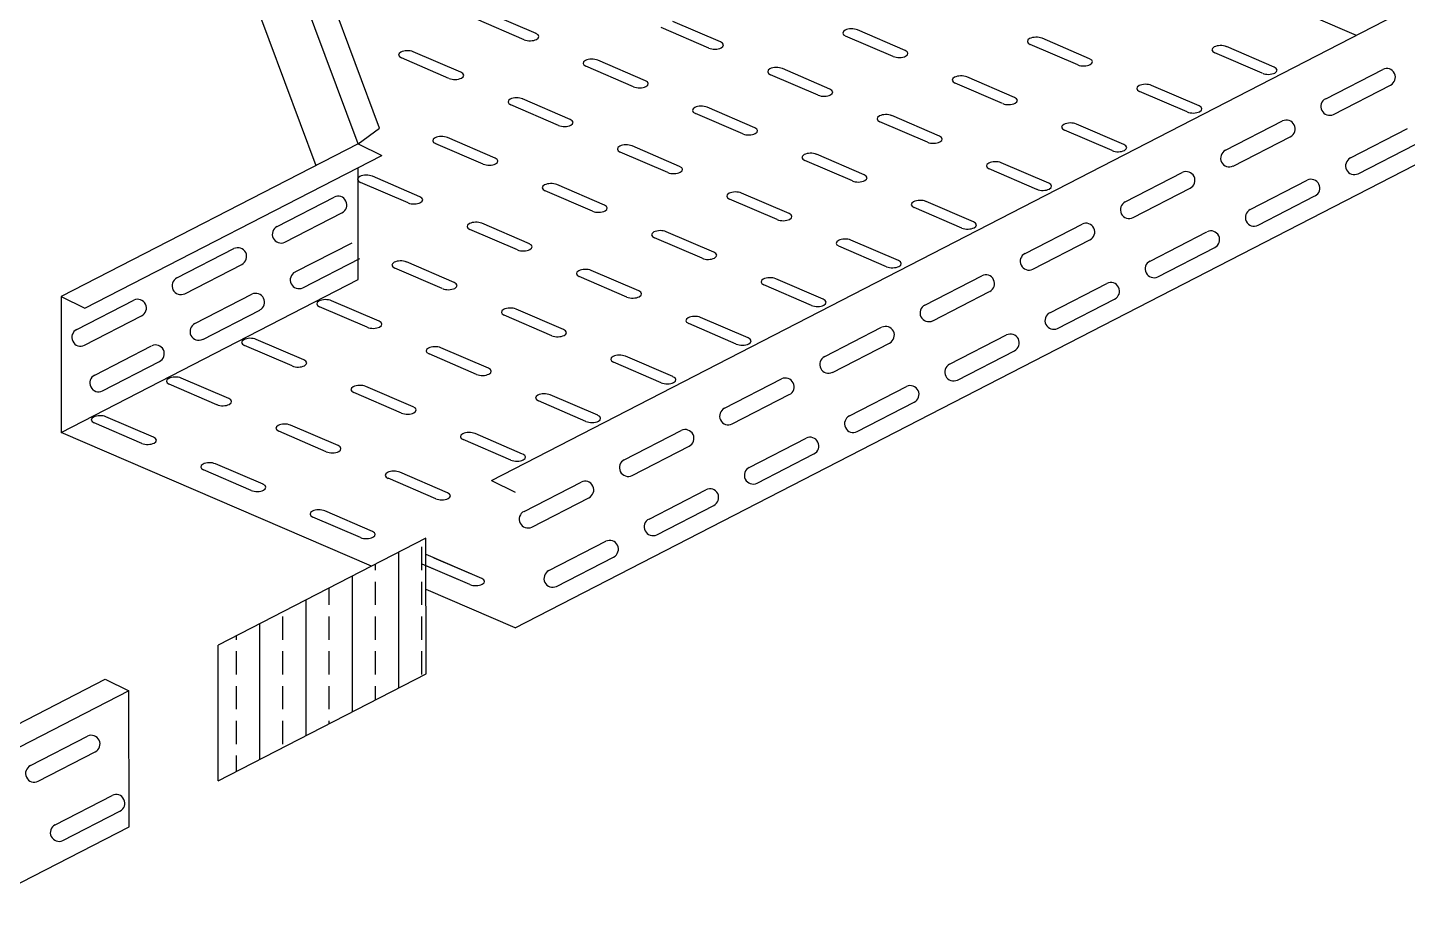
# Model space of a CAD drawing. Extents: x -508 to 92, y -98 to -31.
# Drawn here: x -87.495 to -85.151, y -65.288 to -63.785 of the extents above; entities that cross this region are included whole.
import ezdxf

# ---------------------------------------------------------------- set-up
doc = ezdxf.new("R2010")
doc.units = 0
doc.header["$MEASUREMENT"] = 0
doc.layers.get('0').update_dxf_attribs({"linetype": 'CONTINUOUS', "lineweight": 30})
doc.layers.add('CONSTRUCTION', color=3, linetype='CONTINUOUS')

# ---------------------------------------------------------------- blocks, each defined once
blk = doc.blocks.new('*X20')
at = {"color": 0}
for p, q in [((68.25, 21.495), (68.25, 21.8614)), ((68.3125, 21.8125), (68.3125, 21.875)), ((68.1875, 21.8125), (68.1875, 21.8293)), ((68.0625, 21.7187), (68.0625, 21.7649)), ((68.125, 21.4307), (68.125, 21.7971)), ((68.1875, 21.7187), (68.1875, 21.7812)), ((68.3125, 21.7187), (68.3125, 21.7812)), ((68, 21.3663), (68, 21.7328)), ((67.875, 21.302), (67.875, 21.6684)), ((67.9375, 21.625), (67.9375, 21.6875)), ((68.0625, 21.625), (68.0625, 21.6875)), ((68.1875, 21.625), (68.1875, 21.6875)), ((68.3125, 21.625), (68.3125, 21.6875)), ((67.8125, 21.625), (67.8125, 21.6363)), ((67.8125, 21.5312), (67.8125, 21.5937)), ((67.9375, 21.5312), (67.9375, 21.5937)), ((68.0625, 21.5312), (68.0625, 21.5937)), ((68.1875, 21.5312), (68.1875, 21.5937)), ((68.3125, 21.5312), (68.3125, 21.5937)), ((67.8125, 21.4375), (67.8125, 21.5)), ((67.9375, 21.4375), (67.9375, 21.5)), ((68.0625, 21.4375), (68.0625, 21.5)), ((68.1875, 21.4628), (68.1875, 21.5)), ((67.8125, 21.3437), (67.8125, 21.4062)), ((67.9375, 21.3437), (67.9375, 21.4062)), ((68.0625, 21.3985), (68.0625, 21.4062)), ((67.8125, 21.2698), (67.8125, 21.3125))]:
    blk.add_line(p, q, dxfattribs=at)

msp = doc.modelspace()

# ---------------------------------------------------------------- linework, layer by layer
at = {"layer": 'CONSTRUCTION'}
for p, q in [((-86.769, -63.1389, -32.7209), (-85.2375, -63.7978, -31.4825)), ((-86.8971, -63.9558, -30.6179), (-87.1088, -63.3878, -31.6833)), ((-86.9336, -63.9822, -30.5845), (-87.1453, -63.4141, -31.6499)), ((-87.145, -63.6449, -31.773), (-87.0056, -64.0192, -31.071)), ((-85.2895, -63.9057, -31.1483), (-85.1927, -63.8559, -31.1545)), ((-85.2763, -63.9325, -31.1489), (-85.1794, -63.8826, -31.1551)), ((-85.4598, -63.9934, -30.9844), (-85.3629, -63.9435, -30.9906)), ((-85.2475, -64.0064, -30.9596), (-85.1507, -63.9565, -30.9658)), ((-85.4465, -64.0201, -30.9849), (-85.3497, -63.9703, -30.9911)), ((-86.9336, -63.9822, -30.5845), (-87.4384, -64.242, -30.0984)), ((-87.398, -64.2618, -30.1318), (-86.8932, -64.002, -30.6179)), ((-85.2343, -64.0331, -30.9601), (-85.1374, -63.9833, -30.9663)), ((-86.9334, -64.213, -30.7076), (-86.9336, -64.0227, -30.6061)), ((-85.63, -64.081, -30.8204), (-85.5332, -64.0312, -30.8266)), ((-85.4178, -64.094, -30.7956), (-85.3209, -64.0442, -30.8018)), ((-87.0712, -64.1226, -30.7886), (-86.9744, -64.0728, -30.7948)), ((-85.6168, -64.1077, -30.821), (-85.5199, -64.0579, -30.8272)), ((-85.4045, -64.1207, -30.7962), (-85.3077, -64.0709, -30.8024)), ((-87.0579, -64.1493, -30.7892), (-86.9611, -64.0995, -30.7954)), ((-85.8003, -64.1686, -30.6565), (-85.7035, -64.1188, -30.6627)), ((-85.787, -64.1953, -30.6571), (-85.6902, -64.1455, -30.6633)), ((-85.588, -64.1816, -30.6317), (-85.4912, -64.1318, -30.6379)), ((-87.2415, -64.2102, -30.6247), (-87.1446, -64.1604, -30.6308)), ((-87.0407, -64.2001, -30.5999), (-86.9438, -64.1503, -30.6061)), ((-85.5748, -64.2083, -30.6323), (-85.4779, -64.1585, -30.6385)), ((-87.2282, -64.237, -30.6252), (-87.1314, -64.1871, -30.6314)), ((-87.0274, -64.2269, -30.6004), (-86.9306, -64.177, -30.6066)), ((-87.4382, -64.4728, -30.2215), (-86.9334, -64.213, -30.7076)), ((-85.9706, -64.2562, -30.4926), (-85.8737, -64.2064, -30.4988)), ((-87.2109, -64.2878, -30.4359), (-87.1141, -64.2379, -30.4421)), ((-85.9573, -64.283, -30.4931), (-85.8605, -64.2332, -30.4993)), ((-85.7583, -64.2692, -30.4678), (-85.6615, -64.2194, -30.474)), ((-87.4384, -64.242, -30.0984), (-87.4382, -64.4728, -30.2215)), ((-87.4117, -64.2979, -30.4607), (-87.3149, -64.248, -30.4669)), ((-85.745, -64.296, -30.4683), (-85.6482, -64.2462, -30.4745)), ((-87.3985, -64.3246, -30.4613), (-87.3016, -64.2748, -30.4675)), ((-87.1977, -64.3145, -30.4365), (-87.1008, -64.2647, -30.4427)), ((-86.1408, -64.3439, -30.3286), (-86.044, -64.2941, -30.3348)), ((-85.9286, -64.3569, -30.3038), (-85.8317, -64.3071, -30.31)), ((-87.3812, -64.3754, -30.272), (-87.2844, -64.3256, -30.2782)), ((-86.1276, -64.3706, -30.3292), (-86.0307, -64.3208, -30.3354)), ((-85.9153, -64.3836, -30.3044), (-85.8185, -64.3338, -30.3106)), ((-87.3679, -64.4021, -30.2726), (-87.2711, -64.3523, -30.2788)), ((-86.3111, -64.4315, -30.1647), (-86.2142, -64.3817, -30.1709)), ((-86.0988, -64.4445, -30.1399), (-86.002, -64.3947, -30.1461)), ((-86.2978, -64.4582, -30.1653), (-86.201, -64.4084, -30.1715)), ((-86.0856, -64.4712, -30.1405), (-85.9887, -64.4214, -30.1467)), ((-86.4813, -64.5191, -30.0007), (-86.3845, -64.4693, -30.0069)), ((-86.4681, -64.5459, -30.0013), (-86.3712, -64.496, -30.0075)), ((-86.2691, -64.5321, -29.976), (-86.1722, -64.4823, -29.9821)), ((-86.2558, -64.5589, -29.9765), (-86.159, -64.509, -29.9827)), ((-86.6516, -64.6068, -29.8368), (-86.5548, -64.5569, -29.843)), ((-86.6383, -64.6335, -29.8374), (-86.5415, -64.5837, -29.8436)), ((-86.4393, -64.6198, -29.812), (-86.3425, -64.5699, -29.8182)), ((-86.4261, -64.6465, -29.8126), (-86.3292, -64.5967, -29.8188)), ((-86.8183, -64.652, -29.3287), (-87.1716, -64.8338, -28.9884)), ((-86.818, -64.8828, -29.4518), (-86.8183, -64.652, -29.3287)), ((-86.6096, -64.7074, -29.6481), (-86.5128, -64.6576, -29.6543)), ((-86.5963, -64.7341, -29.6487), (-86.4995, -64.6843, -29.6549)), ((-87.1714, -65.0646, -29.1116), (-87.1716, -64.8338, -28.9884)), ((-87.6664, -65.0479, -28.5176), (-87.3635, -64.892, -28.8092)), ((-87.1714, -65.0646, -29.1116), (-86.818, -64.8828, -29.4518)), ((-87.3231, -64.9118, -28.8426), (-87.626, -65.0677, -28.551)), ((-87.3228, -65.1426, -28.9657), (-87.3231, -64.9118, -28.8426)), ((-87.4904, -65.0385, -29.0292), (-87.3936, -64.9887, -29.0354)), ((-87.4772, -65.0652, -29.0297), (-87.3803, -65.0154, -29.0359)), ((-87.4484, -65.1391, -28.8404), (-87.3516, -65.0893, -28.8466)), ((-87.4352, -65.1658, -28.841), (-87.3383, -65.116, -28.8472)), ((-87.6054, -65.288, -28.6936), (-87.3228, -65.1426, -28.9657))]:
    msp.add_line(p, q, dxfattribs=at)
at = {"layer": 'CONSTRUCTION', "extrusion": (-0.00092807, 0.882316, 0.470657)}
for p, q in [((-86.7072, -64.5543, -29.4411), (-85.0379, -63.6951, -31.0484)), ((-86.6515, -63.8055, -26.8381), (-86.7323, -63.7707, -26.9035)), ((-86.6313, -63.7951, -26.8575), (-86.7122, -63.7603, -26.9229)), ((-86.3379, -63.8197, -26.8108), (-86.4187, -63.7849, -26.8762)), ((-86.3177, -63.8093, -26.8302), (-86.3986, -63.7746, -26.8956)), ((-86.0042, -63.8236, -26.8028), (-86.085, -63.7888, -26.8682)), ((-86.0243, -63.834, -26.7834), (-86.1052, -63.7992, -26.8488)), ((-85.7107, -63.8482, -26.7561), (-85.7916, -63.8134, -26.8215)), ((-85.6906, -63.8379, -26.7755), (-85.7714, -63.8031, -26.8409)), ((-85.377, -63.8521, -26.7481), (-85.4579, -63.8173, -26.8135)), ((-86.7792, -63.8712, -26.7152), (-86.86, -63.8364, -26.7806)), ((-86.759, -63.8608, -26.7346), (-86.8399, -63.826, -26.8)), ((-86.4454, -63.8751, -26.7072), (-86.5263, -63.8403, -26.7726)), ((-86.4454, -63.8751, -26.7072), (-86.5263, -63.8403, -26.7726)), ((-85.3972, -63.8625, -26.7287), (-85.478, -63.8277, -26.7941)), ((-86.4656, -63.8854, -26.6878), (-86.5464, -63.8506, -26.7532)), ((-86.4656, -63.8854, -26.6878), (-86.5464, -63.8506, -26.7532)), ((-86.152, -63.8997, -26.6605), (-86.2329, -63.8649, -26.7259)), ((-86.1319, -63.8893, -26.6799), (-86.2127, -63.8545, -26.7453)), ((-85.8384, -63.914, -26.6331), (-85.9193, -63.8792, -26.6985)), ((-85.8183, -63.9036, -26.6525), (-85.8991, -63.8688, -26.7179)), ((-85.5047, -63.9178, -26.6252), (-85.5855, -63.8831, -26.6906)), ((-86.5731, -63.9408, -26.5843), (-86.654, -63.906, -26.6497)), ((-86.5731, -63.9408, -26.5843), (-86.654, -63.906, -26.6497)), ((-85.5249, -63.9282, -26.6058), (-85.6057, -63.8934, -26.6712)), ((-86.5933, -63.9512, -26.5649), (-86.6741, -63.9164, -26.6303)), ((-86.5933, -63.9512, -26.5649), (-86.6741, -63.9164, -26.6303)), ((-86.6666, -64.8048, -29.5976), (-84.9502, -63.9215, -31.2502)), ((-86.2797, -63.9654, -26.5375), (-86.3606, -63.9306, -26.6029)), ((-86.2797, -63.9654, -26.5375), (-86.3606, -63.9306, -26.6029)), ((-86.2797, -63.9654, -26.5375), (-86.3606, -63.9306, -26.6029)), ((-86.2596, -63.955, -26.5569), (-86.3404, -63.9203, -26.6223)), ((-86.2596, -63.955, -26.5569), (-86.3404, -63.9203, -26.6223)), ((-86.2596, -63.955, -26.5569), (-86.3404, -63.9203, -26.6223)), ((-85.946, -63.9693, -26.5296), (-86.0268, -63.9345, -26.595)), ((-85.9661, -63.9797, -26.5102), (-86.047, -63.9449, -26.5756)), ((-85.6324, -63.9836, -26.5022), (-85.7132, -63.9488, -26.5676)), ((-86.721, -64.0169, -26.4419), (-86.8018, -63.9821, -26.5073)), ((-86.721, -64.0169, -26.4419), (-86.8018, -63.9821, -26.5073)), ((-86.7008, -64.0065, -26.4613), (-86.7817, -63.9717, -26.5267)), ((-86.7008, -64.0065, -26.4613), (-86.7817, -63.9717, -26.5267)), ((-85.6525, -63.9939, -26.4828), (-85.7334, -63.9591, -26.5482)), ((-86.4074, -64.0311, -26.4146), (-86.4883, -63.9963, -26.48)), ((-86.4074, -64.0311, -26.4146), (-86.4883, -63.9963, -26.48)), ((-86.4074, -64.0311, -26.4146), (-86.4883, -63.9963, -26.48)), ((-86.3873, -64.0208, -26.434), (-86.4681, -63.986, -26.4994)), ((-86.3873, -64.0208, -26.434), (-86.4681, -63.986, -26.4994)), ((-86.3873, -64.0208, -26.434), (-86.4681, -63.986, -26.4994)), ((-86.0737, -64.035, -26.4066), (-86.1545, -64.0002, -26.472)), ((-86.0737, -64.035, -26.4066), (-86.1545, -64.0002, -26.472)), ((-86.0737, -64.035, -26.4066), (-86.1545, -64.0002, -26.472)), ((-86.0737, -64.035, -26.4066), (-86.1545, -64.0002, -26.472)), ((-86.0938, -64.0454, -26.3872), (-86.1747, -64.0106, -26.4526)), ((-86.0938, -64.0454, -26.3872), (-86.1747, -64.0106, -26.4526)), ((-86.0938, -64.0454, -26.3872), (-86.1747, -64.0106, -26.4526)), ((-86.0938, -64.0454, -26.3872), (-86.1747, -64.0106, -26.4526)), ((-85.7802, -64.0597, -26.3599), (-85.8611, -64.0249, -26.4252)), ((-85.7601, -64.0493, -26.3793), (-85.8409, -64.0145, -26.4447)), ((-86.8487, -64.0826, -26.319), (-86.9295, -64.0478, -26.3844)), ((-86.8487, -64.0826, -26.319), (-86.9295, -64.0478, -26.3844)), ((-86.8285, -64.0722, -26.3384), (-86.9094, -64.0374, -26.4038)), ((-86.8285, -64.0722, -26.3384), (-86.9094, -64.0374, -26.4038)), ((-86.5149, -64.0865, -26.311), (-86.5958, -64.0517, -26.3764)), ((-86.5149, -64.0865, -26.311), (-86.5958, -64.0517, -26.3764)), ((-86.5149, -64.0865, -26.311), (-86.5958, -64.0517, -26.3764)), ((-86.5351, -64.0969, -26.2916), (-86.6159, -64.0621, -26.357)), ((-86.5351, -64.0969, -26.2916), (-86.6159, -64.0621, -26.357)), ((-86.5351, -64.0969, -26.2916), (-86.6159, -64.0621, -26.357)), ((-86.2014, -64.1007, -26.2837), (-86.2822, -64.066, -26.3491)), ((-86.2014, -64.1007, -26.2837), (-86.2822, -64.066, -26.3491)), ((-86.2014, -64.1007, -26.2837), (-86.2822, -64.066, -26.3491)), ((-86.2014, -64.1007, -26.2837), (-86.2822, -64.066, -26.3491)), ((-86.2215, -64.1111, -26.2643), (-86.3024, -64.0763, -26.3296)), ((-86.2215, -64.1111, -26.2643), (-86.3024, -64.0763, -26.3296)), ((-86.2215, -64.1111, -26.2643), (-86.3024, -64.0763, -26.3296)), ((-86.2215, -64.1111, -26.2643), (-86.3024, -64.0763, -26.3296)), ((-85.9079, -64.1254, -26.2369), (-85.9888, -64.0906, -26.3023)), ((-85.9079, -64.1254, -26.2369), (-85.9888, -64.0906, -26.3023)), ((-85.9079, -64.1254, -26.2369), (-85.9888, -64.0906, -26.3023)), ((-85.9079, -64.1254, -26.2369), (-85.9888, -64.0906, -26.3023)), ((-85.9079, -64.1254, -26.2369), (-85.9888, -64.0906, -26.3023)), ((-85.8878, -64.115, -26.2563), (-85.9686, -64.0802, -26.3217)), ((-85.8878, -64.115, -26.2563), (-85.9686, -64.0802, -26.3217)), ((-85.8878, -64.115, -26.2563), (-85.9686, -64.0802, -26.3217)), ((-85.8878, -64.115, -26.2563), (-85.9686, -64.0802, -26.3217)), ((-85.8878, -64.115, -26.2563), (-85.9686, -64.0802, -26.3217)), ((-86.6426, -64.1522, -26.1881), (-86.7235, -64.1174, -26.2535)), ((-86.6426, -64.1522, -26.1881), (-86.7235, -64.1174, -26.2535)), ((-86.6426, -64.1522, -26.1881), (-86.7235, -64.1174, -26.2535)), ((-86.6628, -64.1626, -26.1687), (-86.7436, -64.1278, -26.234)), ((-86.6628, -64.1626, -26.1687), (-86.7436, -64.1278, -26.234)), ((-86.6628, -64.1626, -26.1687), (-86.7436, -64.1278, -26.234)), ((-86.3492, -64.1768, -26.1413), (-86.4301, -64.1421, -26.2067)), ((-86.3492, -64.1768, -26.1413), (-86.4301, -64.1421, -26.2067)), ((-86.3492, -64.1768, -26.1413), (-86.4301, -64.1421, -26.2067)), ((-86.3492, -64.1768, -26.1413), (-86.4301, -64.1421, -26.2067)), ((-86.3291, -64.1665, -26.1607), (-86.4099, -64.1317, -26.2261)), ((-86.3291, -64.1665, -26.1607), (-86.4099, -64.1317, -26.2261)), ((-86.3291, -64.1665, -26.1607), (-86.4099, -64.1317, -26.2261)), ((-86.3291, -64.1665, -26.1607), (-86.4099, -64.1317, -26.2261)), ((-86.0155, -64.1807, -26.1334), (-86.0963, -64.1459, -26.1988)), ((-86.0155, -64.1807, -26.1334), (-86.0963, -64.1459, -26.1988)), ((-86.0155, -64.1807, -26.1334), (-86.0963, -64.1459, -26.1988)), ((-86.0155, -64.1807, -26.1334), (-86.0963, -64.1459, -26.1988)), ((-86.0155, -64.1807, -26.1334), (-86.0963, -64.1459, -26.1988)), ((-86.0356, -64.1911, -26.114), (-86.1165, -64.1563, -26.1793)), ((-86.0356, -64.1911, -26.114), (-86.1165, -64.1563, -26.1793)), ((-86.0356, -64.1911, -26.114), (-86.1165, -64.1563, -26.1793)), ((-86.0356, -64.1911, -26.114), (-86.1165, -64.1563, -26.1793)), ((-86.0356, -64.1911, -26.114), (-86.1165, -64.1563, -26.1793)), ((-86.7703, -64.2179, -26.0651), (-86.8512, -64.1831, -26.1305)), ((-86.7703, -64.2179, -26.0651), (-86.8512, -64.1831, -26.1305)), ((-86.7703, -64.2179, -26.0651), (-86.8512, -64.1831, -26.1305)), ((-86.7905, -64.2283, -26.0457), (-86.8713, -64.1935, -26.1111)), ((-86.7905, -64.2283, -26.0457), (-86.8713, -64.1935, -26.1111)), ((-86.7905, -64.2283, -26.0457), (-86.8713, -64.1935, -26.1111)), ((-86.4769, -64.2426, -26.0184), (-86.5578, -64.2078, -26.0837)), ((-86.4769, -64.2426, -26.0184), (-86.5578, -64.2078, -26.0837)), ((-86.4769, -64.2426, -26.0184), (-86.5578, -64.2078, -26.0837)), ((-86.4769, -64.2426, -26.0184), (-86.5578, -64.2078, -26.0837)), ((-86.4568, -64.2322, -26.0378), (-86.5376, -64.1974, -26.1032)), ((-86.4568, -64.2322, -26.0378), (-86.5376, -64.1974, -26.1032)), ((-86.4568, -64.2322, -26.0378), (-86.5376, -64.1974, -26.1032)), ((-86.4568, -64.2322, -26.0378), (-86.5376, -64.1974, -26.1032)), ((-86.1432, -64.2464, -26.0104), (-86.224, -64.2117, -26.0758)), ((-86.1432, -64.2464, -26.0104), (-86.224, -64.2117, -26.0758)), ((-86.1432, -64.2464, -26.0104), (-86.224, -64.2117, -26.0758)), ((-86.1432, -64.2464, -26.0104), (-86.224, -64.2117, -26.0758)), ((-86.1432, -64.2464, -26.0104), (-86.224, -64.2117, -26.0758)), ((-86.1633, -64.2568, -25.991), (-86.2442, -64.222, -26.0564)), ((-86.1633, -64.2568, -25.991), (-86.2442, -64.222, -26.0564)), ((-86.1633, -64.2568, -25.991), (-86.2442, -64.222, -26.0564)), ((-86.1633, -64.2568, -25.991), (-86.2442, -64.222, -26.0564)), ((-86.1633, -64.2568, -25.991), (-86.2442, -64.222, -26.0564)), ((-86.9182, -64.294, -25.9228), (-86.999, -64.2592, -25.9881)), ((-86.9182, -64.294, -25.9228), (-86.999, -64.2592, -25.9881)), ((-86.9182, -64.294, -25.9228), (-86.999, -64.2592, -25.9881)), ((-86.898, -64.2836, -25.9422), (-86.9789, -64.2489, -26.0076)), ((-86.898, -64.2836, -25.9422), (-86.9789, -64.2489, -26.0076)), ((-86.898, -64.2836, -25.9422), (-86.9789, -64.2489, -26.0076)), ((-86.5844, -64.2979, -25.9148), (-86.6653, -64.2631, -25.9802)), ((-86.5844, -64.2979, -25.9148), (-86.6653, -64.2631, -25.9802)), ((-86.5844, -64.2979, -25.9148), (-86.6653, -64.2631, -25.9802)), ((-86.5844, -64.2979, -25.9148), (-86.6653, -64.2631, -25.9802)), ((-86.6046, -64.3083, -25.8954), (-86.6855, -64.2735, -25.9608)), ((-86.6046, -64.3083, -25.8954), (-86.6855, -64.2735, -25.9608)), ((-86.6046, -64.3083, -25.8954), (-86.6855, -64.2735, -25.9608)), ((-86.6046, -64.3083, -25.8954), (-86.6855, -64.2735, -25.9608)), ((-86.2709, -64.3122, -25.8875), (-86.3517, -64.2774, -25.9528)), ((-86.2709, -64.3122, -25.8875), (-86.3517, -64.2774, -25.9528)), ((-86.2709, -64.3122, -25.8875), (-86.3517, -64.2774, -25.9528)), ((-86.2709, -64.3122, -25.8875), (-86.3517, -64.2774, -25.9528)), ((-86.2709, -64.3122, -25.8875), (-86.3517, -64.2774, -25.9528)), ((-86.291, -64.3225, -25.8681), (-86.3719, -64.2878, -25.9334)), ((-86.291, -64.3225, -25.8681), (-86.3719, -64.2878, -25.9334)), ((-86.291, -64.3225, -25.8681), (-86.3719, -64.2878, -25.9334)), ((-86.291, -64.3225, -25.8681), (-86.3719, -64.2878, -25.9334)), ((-86.291, -64.3225, -25.8681), (-86.3719, -64.2878, -25.9334)), ((-87.0459, -64.3597, -25.7998), (-87.1267, -64.325, -25.8652)), ((-87.0459, -64.3597, -25.7998), (-87.1267, -64.325, -25.8652)), ((-87.0459, -64.3597, -25.7998), (-87.1267, -64.325, -25.8652)), ((-87.0257, -64.3494, -25.8192), (-87.1066, -64.3146, -25.8846)), ((-87.0257, -64.3494, -25.8192), (-87.1066, -64.3146, -25.8846)), ((-87.0257, -64.3494, -25.8192), (-87.1066, -64.3146, -25.8846)), ((-86.7121, -64.3636, -25.7919), (-86.793, -64.3288, -25.8572)), ((-86.7121, -64.3636, -25.7919), (-86.793, -64.3288, -25.8572)), ((-86.7121, -64.3636, -25.7919), (-86.793, -64.3288, -25.8572)), ((-86.7121, -64.3636, -25.7919), (-86.793, -64.3288, -25.8572)), ((-86.7323, -64.374, -25.7725), (-86.8131, -64.3392, -25.8378)), ((-86.7323, -64.374, -25.7725), (-86.8131, -64.3392, -25.8378)), ((-86.7323, -64.374, -25.7725), (-86.8131, -64.3392, -25.8378)), ((-86.7323, -64.374, -25.7725), (-86.8131, -64.3392, -25.8378)), ((-86.4187, -64.3883, -25.7451), (-86.4996, -64.3535, -25.8105)), ((-86.4187, -64.3883, -25.7451), (-86.4996, -64.3535, -25.8105)), ((-86.4187, -64.3883, -25.7451), (-86.4996, -64.3535, -25.8105)), ((-86.4187, -64.3883, -25.7451), (-86.4996, -64.3535, -25.8105)), ((-86.4187, -64.3883, -25.7451), (-86.4996, -64.3535, -25.8105)), ((-86.3986, -64.3779, -25.7645), (-86.4794, -64.3431, -25.8299)), ((-86.3986, -64.3779, -25.7645), (-86.4794, -64.3431, -25.8299)), ((-86.3986, -64.3779, -25.7645), (-86.4794, -64.3431, -25.8299)), ((-86.3986, -64.3779, -25.7645), (-86.4794, -64.3431, -25.8299)), ((-86.3986, -64.3779, -25.7645), (-86.4794, -64.3431, -25.8299)), ((-87.1534, -64.4151, -25.6963), (-87.2343, -64.3803, -25.7616)), ((-87.1534, -64.4151, -25.6963), (-87.2343, -64.3803, -25.7616)), ((-87.1534, -64.4151, -25.6963), (-87.2343, -64.3803, -25.7616)), ((-87.1736, -64.4255, -25.6769), (-87.2544, -64.3907, -25.7422)), ((-87.1736, -64.4255, -25.6769), (-87.2544, -64.3907, -25.7422)), ((-87.1736, -64.4255, -25.6769), (-87.2544, -64.3907, -25.7422)), ((-86.8398, -64.4294, -25.6689), (-86.9207, -64.3946, -25.7343)), ((-86.8398, -64.4294, -25.6689), (-86.9207, -64.3946, -25.7343)), ((-86.8398, -64.4294, -25.6689), (-86.9207, -64.3946, -25.7343)), ((-86.8398, -64.4294, -25.6689), (-86.9207, -64.3946, -25.7343)), ((-86.86, -64.4397, -25.6495), (-86.9408, -64.4049, -25.7149)), ((-86.86, -64.4397, -25.6495), (-86.9408, -64.4049, -25.7149)), ((-86.86, -64.4397, -25.6495), (-86.9408, -64.4049, -25.7149)), ((-86.86, -64.4397, -25.6495), (-86.9408, -64.4049, -25.7149)), ((-86.5464, -64.454, -25.6222), (-86.6273, -64.4192, -25.6875)), ((-86.5464, -64.454, -25.6222), (-86.6273, -64.4192, -25.6875)), ((-86.5464, -64.454, -25.6222), (-86.6273, -64.4192, -25.6875)), ((-86.5464, -64.454, -25.6222), (-86.6273, -64.4192, -25.6875)), ((-86.5464, -64.454, -25.6222), (-86.6273, -64.4192, -25.6875)), ((-86.5263, -64.4436, -25.6416), (-86.6071, -64.4088, -25.7069)), ((-86.5263, -64.4436, -25.6416), (-86.6071, -64.4088, -25.7069)), ((-86.5263, -64.4436, -25.6416), (-86.6071, -64.4088, -25.7069)), ((-86.5263, -64.4436, -25.6416), (-86.6071, -64.4088, -25.7069)), ((-86.5263, -64.4436, -25.6416), (-86.6071, -64.4088, -25.7069)), ((-87.2811, -64.4808, -25.5733), (-87.362, -64.446, -25.6387)), ((-87.2811, -64.4808, -25.5733), (-87.362, -64.446, -25.6387)), ((-87.2811, -64.4808, -25.5733), (-87.362, -64.446, -25.6387)), ((-86.9109, -64.6997, -29.7952), (-87.4382, -64.4728, -30.2215)), ((-87.3013, -64.4912, -25.5539), (-87.3821, -64.4564, -25.6193)), ((-87.3013, -64.4912, -25.5539), (-87.3821, -64.4564, -25.6193)), ((-87.3013, -64.4912, -25.5539), (-87.3821, -64.4564, -25.6193)), ((-86.9877, -64.5054, -25.5266), (-87.0685, -64.4707, -25.5919)), ((-86.9877, -64.5054, -25.5266), (-87.0685, -64.4707, -25.5919)), ((-86.9877, -64.5054, -25.5266), (-87.0685, -64.4707, -25.5919)), ((-86.9877, -64.5054, -25.5266), (-87.0685, -64.4707, -25.5919)), ((-86.9675, -64.4951, -25.546), (-87.0484, -64.4603, -25.6113)), ((-86.9675, -64.4951, -25.546), (-87.0484, -64.4603, -25.6113)), ((-86.9675, -64.4951, -25.546), (-87.0484, -64.4603, -25.6113)), ((-86.9675, -64.4951, -25.546), (-87.0484, -64.4603, -25.6113)), ((-86.6741, -64.5197, -25.4992), (-86.755, -64.4849, -25.5646)), ((-86.6741, -64.5197, -25.4992), (-86.755, -64.4849, -25.5646)), ((-86.6741, -64.5197, -25.4992), (-86.755, -64.4849, -25.5646)), ((-86.6741, -64.5197, -25.4992), (-86.755, -64.4849, -25.5646)), ((-86.6741, -64.5197, -25.4992), (-86.755, -64.4849, -25.5646)), ((-86.654, -64.5093, -25.5186), (-86.7348, -64.4745, -25.584)), ((-86.654, -64.5093, -25.5186), (-86.7348, -64.4745, -25.584)), ((-86.654, -64.5093, -25.5186), (-86.7348, -64.4745, -25.584)), ((-86.654, -64.5093, -25.5186), (-86.7348, -64.4745, -25.584)), ((-86.654, -64.5093, -25.5186), (-86.7348, -64.4745, -25.584)), ((-87.1154, -64.5712, -25.4036), (-87.1962, -64.5364, -25.469)), ((-87.1154, -64.5712, -25.4036), (-87.1962, -64.5364, -25.469)), ((-87.1154, -64.5712, -25.4036), (-87.1962, -64.5364, -25.469)), ((-87.1154, -64.5712, -25.4036), (-87.1962, -64.5364, -25.469)), ((-87.0952, -64.5608, -25.423), (-87.1761, -64.526, -25.4884)), ((-87.0952, -64.5608, -25.423), (-87.1761, -64.526, -25.4884)), ((-87.0952, -64.5608, -25.423), (-87.1761, -64.526, -25.4884)), ((-87.0952, -64.5608, -25.423), (-87.1761, -64.526, -25.4884)), ((-86.7816, -64.5751, -25.3957), (-86.8625, -64.5403, -25.461)), ((-86.7816, -64.5751, -25.3957), (-86.8625, -64.5403, -25.461)), ((-86.7816, -64.5751, -25.3957), (-86.8625, -64.5403, -25.461)), ((-86.7816, -64.5751, -25.3957), (-86.8625, -64.5403, -25.461)), ((-86.7816, -64.5751, -25.3957), (-86.8625, -64.5403, -25.461)), ((-86.8018, -64.5854, -25.3763), (-86.8827, -64.5506, -25.4416)), ((-86.8018, -64.5854, -25.3763), (-86.8827, -64.5506, -25.4416)), ((-86.8018, -64.5854, -25.3763), (-86.8827, -64.5506, -25.4416)), ((-86.8018, -64.5854, -25.3763), (-86.8827, -64.5506, -25.4416)), ((-86.8018, -64.5854, -25.3763), (-86.8827, -64.5506, -25.4416)), ((-86.9093, -64.6408, -25.2727), (-86.9902, -64.606, -25.3381)), ((-86.9093, -64.6408, -25.2727), (-86.9902, -64.606, -25.3381)), ((-86.9093, -64.6408, -25.2727), (-86.9902, -64.606, -25.3381)), ((-86.9093, -64.6408, -25.2727), (-86.9902, -64.606, -25.3381)), ((-86.9093, -64.6408, -25.2727), (-86.9902, -64.606, -25.3381)), ((-86.9295, -64.6511, -25.2533), (-87.0103, -64.6164, -25.3187)), ((-86.9295, -64.6511, -25.2533), (-87.0103, -64.6164, -25.3187)), ((-86.9295, -64.6511, -25.2533), (-87.0103, -64.6164, -25.3187)), ((-86.9295, -64.6511, -25.2533), (-87.0103, -64.6164, -25.3187)), ((-86.9295, -64.6511, -25.2533), (-87.0103, -64.6164, -25.3187)), ((-86.7235, -64.7208, -25.1224), (-86.8182, -64.68, -25.199)), ((-86.7436, -64.7311, -25.103), (-86.8245, -64.6963, -25.1684)), ((-86.7436, -64.7311, -25.103), (-86.8182, -64.699, -25.1633)), ((-86.7436, -64.7311, -25.103), (-86.8182, -64.699, -25.1633)), ((-86.7436, -64.7311, -25.103), (-86.8182, -64.699, -25.1633)), ((-86.7235, -64.7208, -25.1224), (-86.8043, -64.686, -25.1878)), ((-86.7235, -64.7208, -25.1224), (-86.8043, -64.686, -25.1878)), ((-86.7235, -64.7208, -25.1224), (-86.8043, -64.686, -25.1878)), ((-86.6666, -64.8048, -29.5976), (-86.8182, -64.7396, -29.7202))]:
    msp.add_line(p, q, dxfattribs=at)
at = {"layer": 'CONSTRUCTION', "extrusion": (-0.191083, 0.861376, 0.470657)}
msp.add_line((-86.9336, -63.9822, -30.5845), (-86.8971, -63.9558, -30.6179), dxfattribs=at)
at = {"layer": 'CONSTRUCTION', "extrusion": (0.669685, 0.574459, 0.470657)}
for p, q in [((-86.9336, -63.9822, -30.5845), (-86.8932, -64.002, -30.6179)), ((-87.4384, -64.242, -30.0984), (-87.398, -64.2618, -30.1318)), ((-86.7072, -64.5543, -29.4411), (-86.6668, -64.574, -29.4745)), ((-87.3635, -64.892, -28.8092), (-87.3231, -64.9118, -28.8426))]:
    msp.add_line(p, q, dxfattribs=at)
at = {"layer": 'CONSTRUCTION', "extrusion": (-0.00092807, 0.882316, 0.470657)}
for centre, start, end in [((86.1621, 6.2848, -68.8477), 227.4839, 47.4839), ((86.7085, 6.2969, -68.8477), 47.4839, 227.4839), ((86.3949, 6.3279, -68.8477), 47.4839, 227.4839), ((85.8486, 6.3158, -68.8477), 227.4839, 47.4839), ((85.535, 6.3468, -68.8477), 227.4839, 47.4839), ((86.917, 6.3621, -68.8477), 227.4839, 47.4839), ((86.6035, 6.3931, -68.8477), 227.4839, 47.4839), ((86.6035, 6.3931, -68.8477), 227.4839, 47.4839), ((86.0813, 6.3589, -68.8477), 47.4839, 227.4839), ((85.7678, 6.3899, -68.8477), 47.4839, 227.4839), ((86.8362, 6.4362, -68.8477), 47.4839, 227.4839), ((86.2899, 6.4241, -68.8477), 227.4839, 47.4839), ((85.4542, 6.4209, -68.8477), 47.4839, 227.4839), ((86.5227, 6.4672, -68.8477), 47.4839, 227.4839), ((86.5227, 6.4672, -68.8477), 47.4839, 227.4839), ((85.9763, 6.4551, -68.8477), 227.4839, 47.4839), ((85.6628, 6.4861, -68.8477), 227.4839, 47.4839), ((86.7312, 6.5325, -68.8477), 227.4839, 47.4839), ((86.7312, 6.5325, -68.8477), 227.4839, 47.4839), ((86.2091, 6.4982, -68.8477), 47.4839, 227.4839), ((85.8955, 6.5292, -68.8477), 47.4839, 227.4839), ((86.4177, 6.5635, -68.8477), 227.4839, 47.4839), ((86.4177, 6.5635, -68.8477), 227.4839, 47.4839), ((86.4177, 6.5635, -68.8477), 227.4839, 47.4839), ((86.1041, 6.5945, -68.8477), 227.4839, 47.4839), ((85.582, 6.5602, -68.8477), 47.4839, 227.4839), ((86.6504, 6.6066, -68.8477), 47.4839, 227.4839), ((86.6504, 6.6066, -68.8477), 47.4839, 227.4839), ((86.3369, 6.6376, -68.8477), 47.4839, 227.4839), ((86.3369, 6.6376, -68.8477), 47.4839, 227.4839), ((86.3369, 6.6376, -68.8477), 47.4839, 227.4839), ((85.7905, 6.6255, -68.8477), 227.4839, 47.4839), ((86.859, 6.6718, -68.8477), 227.4839, 47.4839), ((86.859, 6.6718, -68.8477), 227.4839, 47.4839), ((86.0233, 6.6686, -68.8477), 47.4839, 227.4839), ((86.5454, 6.7028, -68.8477), 227.4839, 47.4839), ((86.5454, 6.7028, -68.8477), 227.4839, 47.4839), ((86.5454, 6.7028, -68.8477), 227.4839, 47.4839), ((86.2319, 6.7338, -68.8477), 227.4839, 47.4839), ((86.2319, 6.7338, -68.8477), 227.4839, 47.4839), ((86.2319, 6.7338, -68.8477), 227.4839, 47.4839), ((86.2319, 6.7338, -68.8477), 227.4839, 47.4839), ((85.7097, 6.6996, -68.8477), 47.4839, 227.4839), ((86.7782, 6.7459, -68.8477), 47.4839, 227.4839), ((86.7782, 6.7459, -68.8477), 47.4839, 227.4839), ((86.4646, 6.7769, -68.8477), 47.4839, 227.4839), ((86.4646, 6.7769, -68.8477), 47.4839, 227.4839), ((86.4646, 6.7769, -68.8477), 47.4839, 227.4839), ((85.9183, 6.7648, -68.8477), 227.4839, 47.4839), ((86.9868, 6.8112, -68.8477), 227.4839, 47.4839), ((86.9868, 6.8112, -68.8477), 227.4839, 47.4839), ((86.6732, 6.8422, -68.8477), 227.4839, 47.4839), ((86.6732, 6.8422, -68.8477), 227.4839, 47.4839), ((86.6732, 6.8422, -68.8477), 227.4839, 47.4839), ((86.1511, 6.8079, -68.8477), 47.4839, 227.4839), ((86.1511, 6.8079, -68.8477), 47.4839, 227.4839), ((86.1511, 6.8079, -68.8477), 47.4839, 227.4839), ((86.1511, 6.8079, -68.8477), 47.4839, 227.4839), ((85.8375, 6.8389, -68.8477), 47.4839, 227.4839), ((86.906, 6.8853, -68.8477), 47.4839, 227.4839), ((86.906, 6.8853, -68.8477), 47.4839, 227.4839), ((86.3596, 6.8732, -68.8477), 227.4839, 47.4839), ((86.3596, 6.8732, -68.8477), 227.4839, 47.4839), ((86.3596, 6.8732, -68.8477), 227.4839, 47.4839), ((86.3596, 6.8732, -68.8477), 227.4839, 47.4839), ((86.5924, 6.9163, -68.8477), 47.4839, 227.4839), ((86.5924, 6.9163, -68.8477), 47.4839, 227.4839), ((86.5924, 6.9163, -68.8477), 47.4839, 227.4839), ((86.0461, 6.9042, -68.8477), 227.4839, 47.4839), ((86.0461, 6.9042, -68.8477), 227.4839, 47.4839), ((86.0461, 6.9042, -68.8477), 227.4839, 47.4839), ((86.0461, 6.9042, -68.8477), 227.4839, 47.4839), ((86.0461, 6.9042, -68.8477), 227.4839, 47.4839), ((86.801, 6.9815, -68.8477), 227.4839, 47.4839), ((86.801, 6.9815, -68.8477), 227.4839, 47.4839), ((86.801, 6.9815, -68.8477), 227.4839, 47.4839), ((86.2788, 6.9473, -68.8477), 47.4839, 227.4839), ((86.2788, 6.9473, -68.8477), 47.4839, 227.4839), ((86.2788, 6.9473, -68.8477), 47.4839, 227.4839), ((86.2788, 6.9473, -68.8477), 47.4839, 227.4839), ((85.9653, 6.9783, -68.8477), 47.4839, 227.4839), ((85.9653, 6.9783, -68.8477), 47.4839, 227.4839), ((85.9653, 6.9783, -68.8477), 47.4839, 227.4839), ((85.9653, 6.9783, -68.8477), 47.4839, 227.4839), ((85.9653, 6.9783, -68.8477), 47.4839, 227.4839), ((86.4874, 7.0125, -68.8477), 227.4839, 47.4839), ((86.4874, 7.0125, -68.8477), 227.4839, 47.4839), ((86.4874, 7.0125, -68.8477), 227.4839, 47.4839), ((86.4874, 7.0125, -68.8477), 227.4839, 47.4839), ((86.1738, 7.0435, -68.8477), 227.4839, 47.4839), ((86.1738, 7.0435, -68.8477), 227.4839, 47.4839), ((86.1738, 7.0435, -68.8477), 227.4839, 47.4839), ((86.1738, 7.0435, -68.8477), 227.4839, 47.4839), ((86.1738, 7.0435, -68.8477), 227.4839, 47.4839), ((86.7202, 7.0556, -68.8477), 47.4839, 227.4839), ((86.7202, 7.0556, -68.8477), 47.4839, 227.4839), ((86.7202, 7.0556, -68.8477), 47.4839, 227.4839), ((86.4066, 7.0866, -68.8477), 47.4839, 227.4839), ((86.4066, 7.0866, -68.8477), 47.4839, 227.4839), ((86.4066, 7.0866, -68.8477), 47.4839, 227.4839), ((86.4066, 7.0866, -68.8477), 47.4839, 227.4839), ((86.9287, 7.1209, -68.8477), 227.4839, 47.4839), ((86.9287, 7.1209, -68.8477), 227.4839, 47.4839), ((86.9287, 7.1209, -68.8477), 227.4839, 47.4839), ((86.093, 7.1176, -68.8477), 47.4839, 227.4839), ((86.093, 7.1176, -68.8477), 47.4839, 227.4839), ((86.093, 7.1176, -68.8477), 47.4839, 227.4839), ((86.093, 7.1176, -68.8477), 47.4839, 227.4839), ((86.093, 7.1176, -68.8477), 47.4839, 227.4839), ((86.6152, 7.1519, -68.8477), 227.4839, 47.4839), ((86.6152, 7.1519, -68.8477), 227.4839, 47.4839), ((86.6152, 7.1519, -68.8477), 227.4839, 47.4839), ((86.6152, 7.1519, -68.8477), 227.4839, 47.4839), ((86.3016, 7.1829, -68.8477), 227.4839, 47.4839), ((86.3016, 7.1829, -68.8477), 227.4839, 47.4839), ((86.3016, 7.1829, -68.8477), 227.4839, 47.4839), ((86.3016, 7.1829, -68.8477), 227.4839, 47.4839), ((86.3016, 7.1829, -68.8477), 227.4839, 47.4839), ((86.8479, 7.195, -68.8477), 47.4839, 227.4839), ((86.8479, 7.195, -68.8477), 47.4839, 227.4839), ((86.8479, 7.195, -68.8477), 47.4839, 227.4839), ((86.5344, 7.226, -68.8477), 47.4839, 227.4839), ((86.5344, 7.226, -68.8477), 47.4839, 227.4839), ((86.5344, 7.226, -68.8477), 47.4839, 227.4839), ((86.5344, 7.226, -68.8477), 47.4839, 227.4839), ((87.0565, 7.2602, -68.8477), 227.4839, 47.4839), ((87.0565, 7.2602, -68.8477), 227.4839, 47.4839), ((87.0565, 7.2602, -68.8477), 227.4839, 47.4839), ((86.7429, 7.2912, -68.8477), 227.4839, 47.4839), ((86.7429, 7.2912, -68.8477), 227.4839, 47.4839), ((86.7429, 7.2912, -68.8477), 227.4839, 47.4839), ((86.7429, 7.2912, -68.8477), 227.4839, 47.4839), ((86.2208, 7.257, -68.8477), 47.4839, 227.4839), ((86.2208, 7.257, -68.8477), 47.4839, 227.4839), ((86.2208, 7.257, -68.8477), 47.4839, 227.4839), ((86.2208, 7.257, -68.8477), 47.4839, 227.4839), ((86.2208, 7.257, -68.8477), 47.4839, 227.4839), ((86.9757, 7.3343, -68.8477), 47.4839, 227.4839), ((86.9757, 7.3343, -68.8477), 47.4839, 227.4839), ((86.9757, 7.3343, -68.8477), 47.4839, 227.4839), ((86.4294, 7.3222, -68.8477), 227.4839, 47.4839), ((86.4294, 7.3222, -68.8477), 227.4839, 47.4839), ((86.4294, 7.3222, -68.8477), 227.4839, 47.4839), ((86.4294, 7.3222, -68.8477), 227.4839, 47.4839), ((86.4294, 7.3222, -68.8477), 227.4839, 47.4839), ((86.6621, 7.3653, -68.8477), 47.4839, 227.4839), ((86.6621, 7.3653, -68.8477), 47.4839, 227.4839), ((86.6621, 7.3653, -68.8477), 47.4839, 227.4839), ((86.6621, 7.3653, -68.8477), 47.4839, 227.4839), ((87.1843, 7.3996, -68.8477), 227.4839, 47.4839), ((87.1843, 7.3996, -68.8477), 227.4839, 47.4839), ((87.1843, 7.3996, -68.8477), 227.4839, 47.4839), ((86.8707, 7.4306, -68.8477), 227.4839, 47.4839), ((86.8707, 7.4306, -68.8477), 227.4839, 47.4839), ((86.8707, 7.4306, -68.8477), 227.4839, 47.4839), ((86.8707, 7.4306, -68.8477), 227.4839, 47.4839), ((86.3485, 7.3963, -68.8477), 47.4839, 227.4839), ((86.3485, 7.3963, -68.8477), 47.4839, 227.4839), ((86.3485, 7.3963, -68.8477), 47.4839, 227.4839), ((86.3485, 7.3963, -68.8477), 47.4839, 227.4839), ((86.3485, 7.3963, -68.8477), 47.4839, 227.4839), ((87.1034, 7.4737, -68.8477), 47.4839, 227.4839), ((87.1034, 7.4737, -68.8477), 47.4839, 227.4839), ((87.1034, 7.4737, -68.8477), 47.4839, 227.4839), ((86.5571, 7.4616, -68.8477), 227.4839, 47.4839), ((86.5571, 7.4616, -68.8477), 227.4839, 47.4839), ((86.5571, 7.4616, -68.8477), 227.4839, 47.4839), ((86.5571, 7.4616, -68.8477), 227.4839, 47.4839), ((86.5571, 7.4616, -68.8477), 227.4839, 47.4839), ((87.312, 7.5389, -68.8477), 227.4839, 47.4839), ((87.312, 7.5389, -68.8477), 227.4839, 47.4839), ((87.312, 7.5389, -68.8477), 227.4839, 47.4839), ((86.7899, 7.5047, -68.8477), 47.4839, 227.4839), ((86.7899, 7.5047, -68.8477), 47.4839, 227.4839), ((86.7899, 7.5047, -68.8477), 47.4839, 227.4839), ((86.7899, 7.5047, -68.8477), 47.4839, 227.4839), ((86.4763, 7.5357, -68.8477), 47.4839, 227.4839), ((86.4763, 7.5357, -68.8477), 47.4839, 227.4839), ((86.4763, 7.5357, -68.8477), 47.4839, 227.4839), ((86.4763, 7.5357, -68.8477), 47.4839, 227.4839), ((86.4763, 7.5357, -68.8477), 47.4839, 227.4839), ((86.9985, 7.5699, -68.8477), 227.4839, 47.4839), ((86.9985, 7.5699, -68.8477), 227.4839, 47.4839), ((86.9985, 7.5699, -68.8477), 227.4839, 47.4839), ((86.9985, 7.5699, -68.8477), 227.4839, 47.4839), ((87.2312, 7.613, -68.8477), 47.4839, 227.4839), ((87.2312, 7.613, -68.8477), 47.4839, 227.4839), ((87.2312, 7.613, -68.8477), 47.4839, 227.4839), ((86.6849, 7.6009, -68.8477), 227.4839, 47.4839), ((86.6849, 7.6009, -68.8477), 227.4839, 47.4839), ((86.6849, 7.6009, -68.8477), 227.4839, 47.4839), ((86.6849, 7.6009, -68.8477), 227.4839, 47.4839), ((86.6849, 7.6009, -68.8477), 227.4839, 47.4839), ((87.4398, 7.6783, -68.8477), 227.4839, 47.4839), ((87.4398, 7.6783, -68.8477), 227.4839, 47.4839), ((87.4398, 7.6783, -68.8477), 227.4839, 47.4839), ((86.9176, 7.644, -68.8477), 47.4839, 227.4839), ((86.9176, 7.644, -68.8477), 47.4839, 227.4839), ((86.9176, 7.644, -68.8477), 47.4839, 227.4839), ((86.9176, 7.644, -68.8477), 47.4839, 227.4839), ((86.6041, 7.675, -68.8477), 47.4839, 227.4839), ((86.6041, 7.675, -68.8477), 47.4839, 227.4839), ((86.6041, 7.675, -68.8477), 47.4839, 227.4839), ((86.6041, 7.675, -68.8477), 47.4839, 227.4839), ((86.6041, 7.675, -68.8477), 47.4839, 227.4839), ((87.1262, 7.7093, -68.8477), 227.4839, 47.4839), ((87.1262, 7.7093, -68.8477), 227.4839, 47.4839), ((87.1262, 7.7093, -68.8477), 227.4839, 47.4839), ((87.1262, 7.7093, -68.8477), 227.4839, 47.4839), ((86.8127, 7.7403, -68.8477), 227.4839, 47.4839), ((86.8127, 7.7403, -68.8477), 227.4839, 47.4839), ((86.8127, 7.7403, -68.8477), 227.4839, 47.4839), ((86.8127, 7.7403, -68.8477), 227.4839, 47.4839), ((86.8127, 7.7403, -68.8477), 227.4839, 47.4839), ((87.359, 7.7524, -68.8477), 47.4839, 227.4839), ((87.359, 7.7524, -68.8477), 47.4839, 227.4839), ((87.359, 7.7524, -68.8477), 47.4839, 227.4839), ((87.0454, 7.7834, -68.8477), 47.4839, 227.4839), ((87.0454, 7.7834, -68.8477), 47.4839, 227.4839), ((87.0454, 7.7834, -68.8477), 47.4839, 227.4839), ((87.0454, 7.7834, -68.8477), 47.4839, 227.4839), ((86.7318, 7.8144, -68.8477), 47.4839, 227.4839), ((86.7318, 7.8144, -68.8477), 47.4839, 227.4839), ((86.7318, 7.8144, -68.8477), 47.4839, 227.4839), ((86.7318, 7.8144, -68.8477), 47.4839, 227.4839), ((86.7318, 7.8144, -68.8477), 47.4839, 227.4839), ((87.254, 7.8486, -68.8477), 227.4839, 47.4839), ((87.254, 7.8486, -68.8477), 227.4839, 47.4839), ((87.254, 7.8486, -68.8477), 227.4839, 47.4839), ((87.254, 7.8486, -68.8477), 227.4839, 47.4839), ((86.9404, 7.8796, -68.8477), 227.4839, 47.4839), ((86.9404, 7.8796, -68.8477), 227.4839, 47.4839), ((86.9404, 7.8796, -68.8477), 227.4839, 47.4839), ((86.9404, 7.8796, -68.8477), 227.4839, 47.4839), ((86.9404, 7.8796, -68.8477), 227.4839, 47.4839), ((87.1732, 7.9227, -68.8477), 47.4839, 227.4839), ((87.1732, 7.9227, -68.8477), 47.4839, 227.4839), ((87.1732, 7.9227, -68.8477), 47.4839, 227.4839), ((87.1732, 7.9227, -68.8477), 47.4839, 227.4839), ((86.8596, 7.9537, -68.8477), 47.4839, 227.4839), ((86.8596, 7.9537, -68.8477), 47.4839, 227.4839), ((86.8596, 7.9537, -68.8477), 47.4839, 227.4839), ((86.8596, 7.9537, -68.8477), 47.4839, 227.4839), ((86.8596, 7.9537, -68.8477), 47.4839, 227.4839), ((87.0682, 8.019, -68.8477), 227.4839, 47.4839), ((87.0682, 8.019, -68.8477), 227.4839, 47.4839), ((87.0682, 8.019, -68.8477), 227.4839, 47.4839), ((87.0682, 8.019, -68.8477), 227.4839, 47.4839), ((87.0682, 8.019, -68.8477), 227.4839, 47.4839), ((86.9874, 8.0931, -68.8477), 47.4839, 227.4839), ((86.9874, 8.0931, -68.8477), 47.4839, 227.4839), ((86.9874, 8.0931, -68.8477), 47.4839, 227.4839), ((86.9874, 8.0931, -68.8477), 47.4839, 227.4839), ((86.9874, 8.0931, -68.8477), 47.4839, 227.4839), ((86.8016, 8.2634, -68.8477), 47.4839, 227.4839), ((86.8016, 8.2634, -68.8477), 47.4839, 227.4839), ((86.8016, 8.2634, -68.8477), 47.4839, 227.4839), ((86.8016, 8.2634, -68.8477), 47.4839, 227.4839)]:
    msp.add_arc(centre, 0.0149, start, end, dxfattribs=at)
at = {"layer": 'CONSTRUCTION', "extrusion": (0.043051, -0.000176458, 0.999073)}
for centre, start, end in [((-64.2179, 83.5035, -34.782), 206.6417, 26.6417), ((-64.2681, 83.6004, -34.78), 26.6417, 206.6417), ((-64.3062, 83.6803, -34.6255), 206.6417, 26.6417), ((-64.3564, 83.7772, -34.6235), 26.6417, 206.6417), ((-64.3945, 83.8571, -34.4691), 206.6417, 26.6417), ((-64.3686, 83.5661, -34.5896), 26.6417, 206.6417), ((-64.4067, 83.6461, -34.4352), 206.6417, 26.6417), ((-64.4421, 85.2981, -34.4993), 206.6417, 26.6417), ((-64.4448, 83.954, -34.467), 26.6417, 206.6417), ((-64.4569, 83.7429, -34.4331), 26.6417, 206.6417), ((-64.4923, 85.395, -34.4973), 26.6417, 206.6417), ((-64.4829, 84.0339, -34.3126), 206.6417, 26.6417), ((-64.495, 83.8229, -34.2787), 206.6417, 26.6417), ((-64.5304, 85.4749, -34.3428), 206.6417, 26.6417), ((-64.5331, 84.1308, -34.3106), 26.6417, 206.6417), ((-64.5452, 83.9197, -34.2767), 26.6417, 206.6417), ((-64.5806, 85.5718, -34.3408), 26.6417, 206.6417), ((-64.5697, 85.3723, -34.3074), 26.6417, 206.6417), ((-64.5712, 84.2107, -34.1561), 206.6417, 26.6417), ((-64.6078, 85.4523, -34.1529), 206.6417, 26.6417), ((-64.5833, 83.9997, -34.1222), 206.6417, 26.6417), ((-64.6187, 85.6517, -34.1864), 206.6417, 26.6417), ((-64.6214, 84.3076, -34.1541), 26.6417, 206.6417), ((-64.6335, 84.0965, -34.1202), 26.6417, 206.6417), ((-64.6689, 85.7486, -34.1843), 26.6417, 206.6417), ((-64.658, 85.5491, -34.1509), 26.6417, 206.6417), ((-64.6595, 84.3875, -33.9997), 206.6417, 26.6417), ((-64.6717, 84.1765, -33.9658), 206.6417, 26.6417), ((-64.6961, 85.6291, -33.9965), 206.6417, 26.6417), ((-64.7097, 84.4844, -33.9976), 26.6417, 206.6417), ((-64.7219, 84.2733, -33.9637), 26.6417, 206.6417), ((-64.7463, 85.7259, -33.9944), 26.6417, 206.6417), ((-64.7479, 84.5643, -33.8432), 206.6417, 26.6417), ((-64.76, 84.3533, -33.8093), 206.6417, 26.6417), ((-64.7981, 84.6612, -33.8412), 26.6417, 206.6417), ((-64.8102, 84.4501, -33.8073), 26.6417, 206.6417), ((-64.8362, 84.7411, -33.6867), 206.6417, 26.6417), ((-64.8483, 84.5301, -33.6528), 206.6417, 26.6417), ((-64.8864, 84.838, -33.6847), 26.6417, 206.6417), ((-64.8985, 84.6269, -33.6508), 26.6417, 206.6417), ((-64.9245, 84.9179, -33.5303), 206.6417, 26.6417), ((-64.9366, 84.7069, -33.4963), 206.6417, 26.6417), ((-64.9747, 85.0148, -33.5282), 26.6417, 206.6417), ((-64.9868, 84.8037, -33.4943), 26.6417, 206.6417), ((-65.025, 84.8837, -33.3399), 206.6417, 26.6417), ((-65.0752, 84.9805, -33.3378), 26.6417, 206.6417), ((-65.3597, 85.789, -32.7594), 206.6417, 26.6417), ((-65.4099, 85.8858, -32.7574), 26.6417, 206.6417), ((-65.4601, 85.7547, -32.569), 206.6417, 26.6417), ((-65.5103, 85.8515, -32.567), 26.6417, 206.6417)]:
    msp.add_arc(centre, 0.0149, start, end, dxfattribs=at)

# ---------------------------------------------------------------- block references
at = {"layer": 'CONSTRUCTION', "xscale": 0.6301902334953979, "yscale": 0.6301903068592658, "zscale": 0.6301902769268569}
msp.add_blockref('*X20', (-129.875, -78.4526, 0.5349), dxfattribs=at)

doc.saveas('drawing.dxf')
